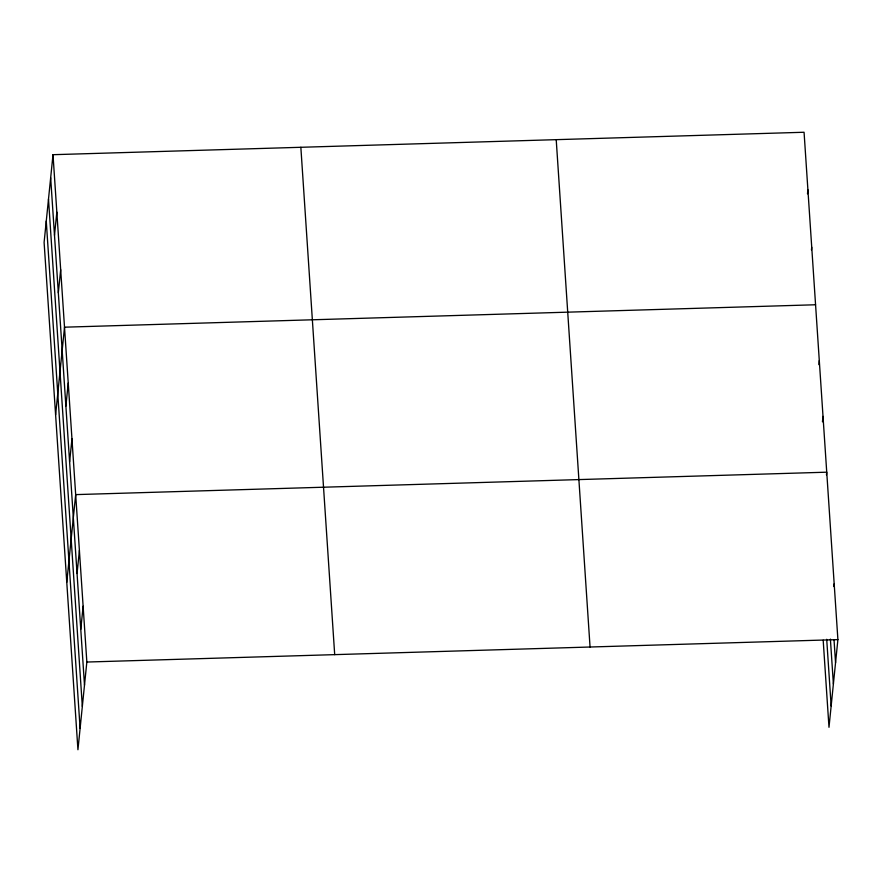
<?xml version="1.0" encoding="UTF-8"?>
<svg xmlns="http://www.w3.org/2000/svg" width="882" height="882" viewBox="0 0 882 882"><rect width="100%" height="100%" fill="white"/><g stroke="black" fill="none" stroke-linecap="round" stroke-linejoin="round"><path stroke-width="1.32" d="M53.008 154.692L44.1 242.385L77.936 749.744L86.844 662.04L53.008 154.692L804.064 132.256L837.9 639.615L828.992 727.308L823.182 640.2M54.497 235.285L56.845 212.187M58.333 292.78L60.682 269.683M55.61 414.882L64.518 327.189L815.563 304.764M65.885 406.095L68.234 382.997M69.612 461.903L71.96 438.806M66.767 582.307L75.676 494.615L826.732 472.19L826.456 474.902M77.054 573.521L79.402 550.423M80.78 629.329L83.129 606.232M807.482 193.842L807.901 189.762M811.451 249.981L811.727 247.258M818.871 364.652L819.29 360.573M822.454 421.817L823.016 416.381M833.898 586.53L834.174 583.807M86.844 662.04L837.9 639.615M834.008 639.571L835.552 662.713M830.392 639.108L833.391 684.035M826.71 639.296L831.153 705.997M556.211 139.665L590.058 647.013M300.85 147.283L334.697 654.642M50.66 177.778L84.496 685.138M48.499 199.1L82.335 706.46M46.261 221.062L80.108 728.422"/></g></svg>
